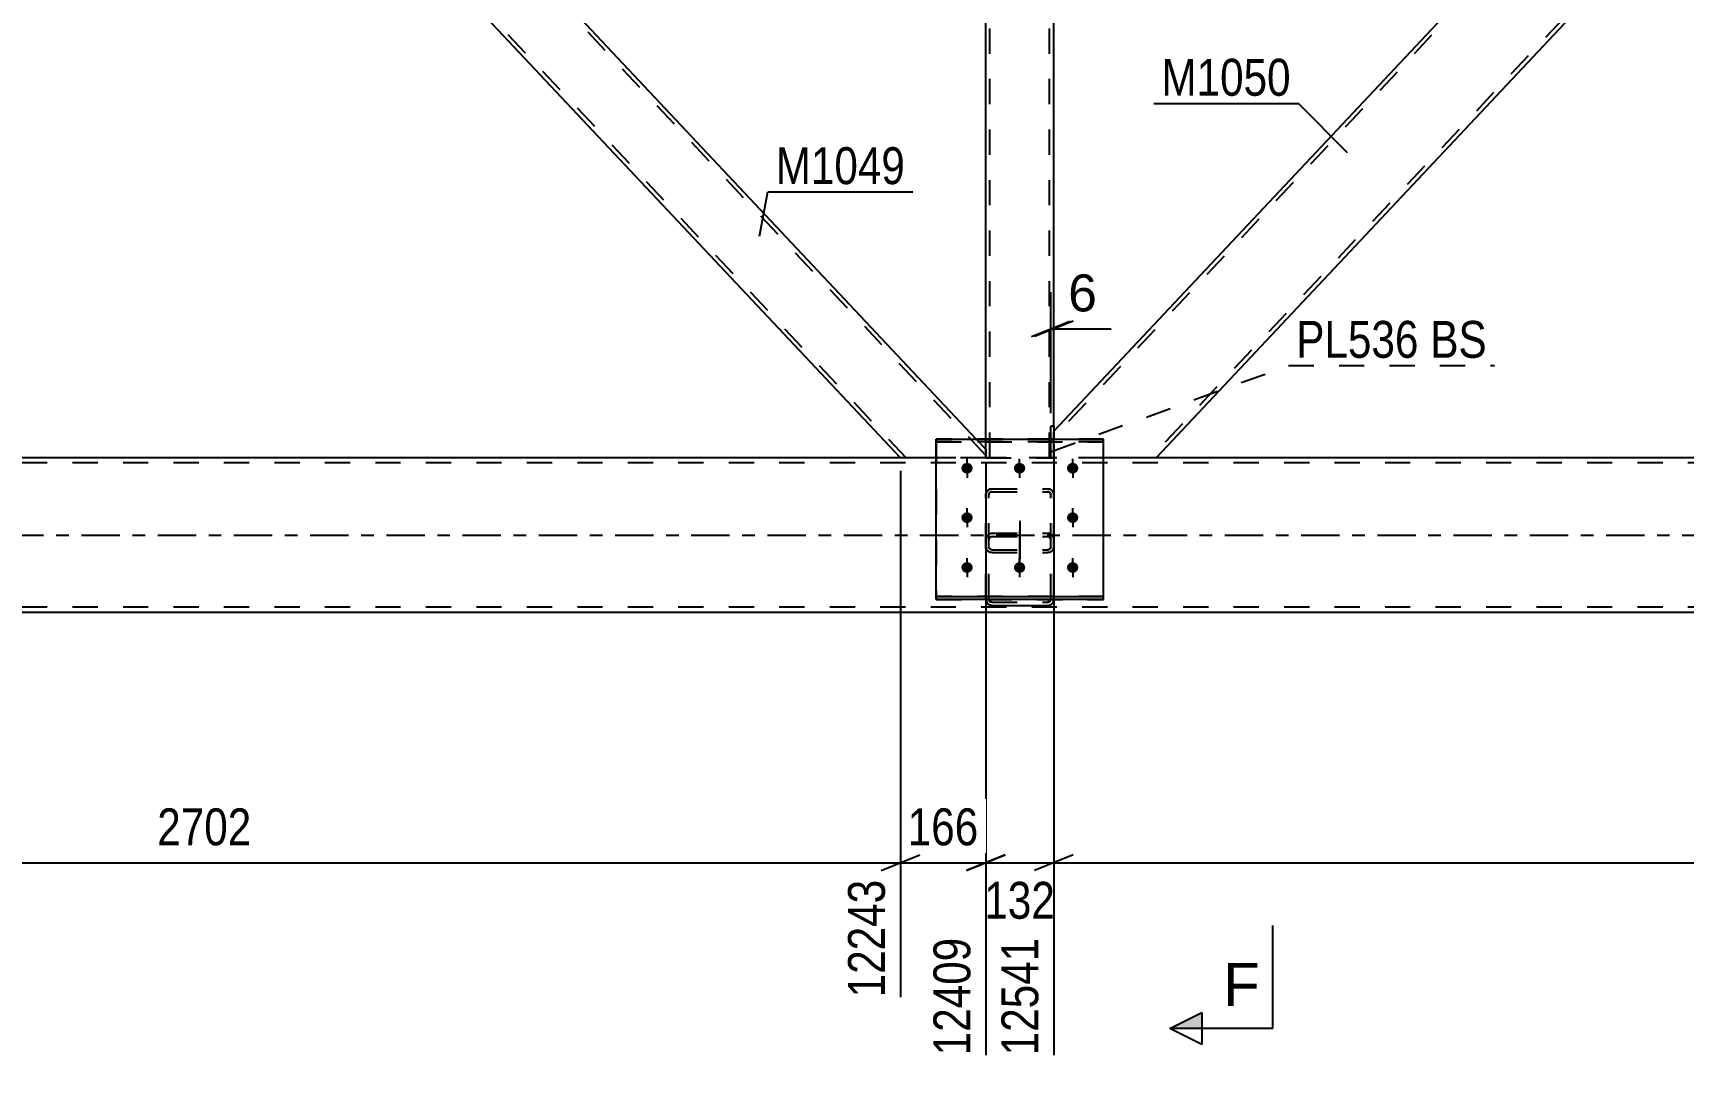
# Model space of a CAD drawing. Header units: millimetres. Extents: x 0 to 1189, y 0 to 841.
# Drawn here: x 498 to 626.2, y 440.6 to 520.5 of the extents above; entities that cross this region are included whole.
import ezdxf

# ---------------------------------------------------------------- set-up
doc = ezdxf.new("R2010")
doc.units = ezdxf.units.MM
doc.linetypes.add('DXK_LINE_DOT2', pattern=[3.9198, 1.9599, -1.9599])
doc.linetypes.add('DXK_LINE_DOT3', pattern=[5.9187, 2.979, -0.9799, 0.9799, -0.9799])
doc.styles.add('Arial', font='ARIAL.TTF', dxfattribs={"height": 0.2})
doc.styles.add('Arial Narrow', font='ARIALN.TTF', dxfattribs={"height": 0.2})

# ---------------------------------------------------------------- blocks, each defined once
blk = doc.blocks.new('Part-761548908-4999 - 4653')
at = {"color": 7, "linetype": 'DXK_LINE_DOT2'}
for p, q in [((577.3, 603.18), (572.02, 603.18)), ((572.02, 602.51), (572.02, 603.18)), ((572.34, 487.58), (572.34, 603.18)), ((576.98, 487.58), (576.98, 603.18)), ((577.3, 600.71), (577.3, 603.18)), ((577.3, 487.58), (577.3, 490.04)), ((572.02, 487.58), (572.02, 489.03)), ((572.02, 487.58), (577.3, 487.58))]:
    blk.add_line(p, q, dxfattribs=at)
at = {"color": 2, "linetype": 'Continuous'}
for p, q in [((572.02, 489.03), (572.02, 602.51)), ((577.3, 490.04), (577.3, 600.71))]:
    blk.add_line(p, q, dxfattribs=at)
blk = doc.blocks.new('Part-761548908-4712 - 4653')
at = {"color": 7, "linetype": 'DXK_LINE_DOT2'}
for p, q in [((577.06, 487.58), (577.06, 490.04)), ((577.3, 490.04), (577.06, 490.04)), ((577.3, 487.58), (577.3, 490.04)), ((577.3, 487.58), (577.06, 487.58))]:
    blk.add_line(p, q, dxfattribs=at)
blk = doc.blocks.new('Part-761548908-4717 - 4653')
at = {"color": 2, "linetype": 'Continuous'}
for p, q in [((577.06, 490.04), (577.3, 490.04)), ((577.06, 489.03), (577.06, 490.04)), ((577.3, 490.04), (577.3, 489.03))]:
    blk.add_line(p, q, dxfattribs=at)
at = {"color": 7, "linetype": 'DXK_LINE_DOT2'}
for p, q in [((577.06, 487.58), (577.06, 489.03)), ((577.3, 487.58), (577.3, 489.03)), ((577.06, 487.58), (577.3, 487.58))]:
    blk.add_line(p, q, dxfattribs=at)
blk = doc.blocks.new('Part-761548908-4821 - 4653')
at = {"color": 7, "linetype": 'DXK_LINE_DOT2'}
for p, q in [((706.9, 487.18), (75.66, 487.18)), ((706.9, 487.58), (88.16, 487.58)), ((585.18, 487.58), (568.17, 487.58)), ((706.9, 475.98), (75.66, 475.98))]:
    blk.add_line(p, q, dxfattribs=at)
at = {"color": 2, "linetype": 'Continuous'}
for p, q in [((568.17, 487.58), (341.17, 487.58)), ((684.14, 487.58), (585.18, 487.58)), ((706.9, 475.58), (80.46, 475.58))]:
    blk.add_line(p, q, dxfattribs=at)
at = {"color": 7, "linetype": 'DXK_LINE_DOT3'}
blk.add_line((75.66, 481.58), (706.9, 481.58), dxfattribs=at)
blk = doc.blocks.new('Bolt-761548908-4803 - 4653')
at = {"linetype": 'Continuous'}
for points in [[(570.57, 486.36), (570.47, 486.37), (570.39, 486.39), (570.31, 486.44), (570.24, 486.49), (570.19, 486.56), (570.15, 486.64), (570.13, 486.73), (570.13, 486.81), (570.15, 486.9), (570.19, 486.98), (570.24, 487.05), (570.31, 487.11), (570.39, 487.15), (570.47, 487.17), (570.57, 487.18), (570.66, 487.17), (570.75, 487.15), (570.82, 487.11), (570.89, 487.05), (570.95, 486.98), (570.98, 486.9), (571, 486.81), (571, 486.73), (570.98, 486.64), (570.95, 486.56), (570.89, 486.49), (570.82, 486.44), (570.75, 486.39), (570.66, 486.37)], [(574.65, 486.36), (574.55, 486.37), (574.47, 486.39), (574.39, 486.44), (574.32, 486.49), (574.27, 486.56), (574.23, 486.64), (574.21, 486.73), (574.21, 486.81), (574.23, 486.9), (574.27, 486.98), (574.32, 487.05), (574.39, 487.11), (574.47, 487.15), (574.55, 487.17), (574.65, 487.18), (574.74, 487.17), (574.83, 487.15), (574.9, 487.11), (574.97, 487.05), (575.03, 486.98), (575.06, 486.9), (575.08, 486.81), (575.08, 486.73), (575.06, 486.64), (575.03, 486.56), (574.97, 486.49), (574.9, 486.44), (574.83, 486.39), (574.74, 486.37)], [(578.77, 486.36), (578.67, 486.37), (578.59, 486.39), (578.51, 486.44), (578.44, 486.49), (578.39, 486.56), (578.35, 486.64), (578.33, 486.73), (578.33, 486.81), (578.35, 486.9), (578.39, 486.98), (578.44, 487.05), (578.51, 487.11), (578.59, 487.15), (578.67, 487.17), (578.77, 487.18), (578.86, 487.17), (578.95, 487.15), (579.02, 487.11), (579.09, 487.05), (579.15, 486.98), (579.18, 486.9), (579.2, 486.81), (579.2, 486.73), (579.18, 486.64), (579.15, 486.56), (579.09, 486.49), (579.02, 486.44), (578.95, 486.39), (578.86, 486.37)], [(570.57, 482.52), (570.47, 482.53), (570.39, 482.56), (570.31, 482.6), (570.24, 482.66), (570.19, 482.73), (570.15, 482.81), (570.13, 482.89), (570.13, 482.98), (570.15, 483.06), (570.19, 483.14), (570.24, 483.21), (570.31, 483.27), (570.39, 483.31), (570.47, 483.34), (570.57, 483.35), (570.66, 483.34), (570.75, 483.31), (570.82, 483.27), (570.89, 483.21), (570.95, 483.14), (570.98, 483.06), (571, 482.98), (571, 482.89), (570.98, 482.81), (570.95, 482.73), (570.89, 482.66), (570.82, 482.6), (570.75, 482.56), (570.66, 482.53)], [(578.77, 482.52), (578.67, 482.53), (578.59, 482.56), (578.51, 482.6), (578.44, 482.66), (578.39, 482.73), (578.35, 482.81), (578.33, 482.89), (578.33, 482.98), (578.35, 483.06), (578.39, 483.14), (578.44, 483.21), (578.51, 483.27), (578.59, 483.31), (578.67, 483.34), (578.77, 483.35), (578.86, 483.34), (578.95, 483.31), (579.02, 483.27), (579.09, 483.21), (579.15, 483.14), (579.18, 483.06), (579.2, 482.98), (579.2, 482.89), (579.18, 482.81), (579.15, 482.73), (579.09, 482.66), (579.02, 482.6), (578.95, 482.56), (578.86, 482.53)], [(570.57, 478.65), (570.47, 478.66), (570.39, 478.69), (570.31, 478.73), (570.24, 478.79), (570.19, 478.86), (570.15, 478.94), (570.13, 479.02), (570.13, 479.11), (570.15, 479.19), (570.19, 479.27), (570.24, 479.34), (570.31, 479.4), (570.39, 479.44), (570.47, 479.47), (570.57, 479.48), (570.66, 479.47), (570.75, 479.44), (570.82, 479.4), (570.89, 479.34), (570.95, 479.27), (570.98, 479.19), (571, 479.11), (571, 479.02), (570.98, 478.94), (570.95, 478.86), (570.89, 478.79), (570.82, 478.73), (570.75, 478.69), (570.66, 478.66)], [(574.65, 478.65), (574.55, 478.66), (574.47, 478.69), (574.39, 478.73), (574.32, 478.79), (574.27, 478.86), (574.23, 478.94), (574.21, 479.02), (574.21, 479.11), (574.23, 479.19), (574.27, 479.27), (574.32, 479.34), (574.39, 479.4), (574.47, 479.44), (574.55, 479.47), (574.65, 479.48), (574.74, 479.47), (574.83, 479.44), (574.9, 479.4), (574.97, 479.34), (575.03, 479.27), (575.06, 479.19), (575.08, 479.11), (575.08, 479.02), (575.06, 478.94), (575.03, 478.86), (574.97, 478.79), (574.9, 478.73), (574.83, 478.69), (574.74, 478.66)], [(578.77, 478.65), (578.67, 478.66), (578.59, 478.69), (578.51, 478.73), (578.44, 478.79), (578.39, 478.86), (578.35, 478.94), (578.33, 479.02), (578.33, 479.11), (578.35, 479.19), (578.39, 479.27), (578.44, 479.34), (578.51, 479.4), (578.59, 479.44), (578.67, 479.47), (578.77, 479.48), (578.86, 479.47), (578.95, 479.44), (579.02, 479.4), (579.09, 479.34), (579.15, 479.27), (579.18, 479.19), (579.2, 479.11), (579.2, 479.02), (579.18, 478.94), (579.15, 478.86), (579.09, 478.79), (579.02, 478.73), (578.95, 478.69), (578.86, 478.66)]]:
    blk.add_hatch(color=1, dxfattribs=at).paths.add_polyline_path(points)
at = {"color": 1, "linetype": 'Continuous'}
for p, q in [((570.57, 486.37), (570.57, 487.51)), ((574.65, 486.37), (574.65, 487.51)), ((578.77, 486.37), (578.77, 487.51)), ((570.57, 482.54), (570.57, 483.68)), ((578.77, 482.54), (578.77, 483.68)), ((570.57, 478.67), (570.57, 479.8)), ((574.65, 478.67), (574.65, 479.8)), ((578.77, 478.67), (578.77, 479.8))]:
    blk.add_line(p, q, dxfattribs=at)
blk = doc.blocks.new('Bolt-761548908-4808 - 4653')
at = {"color": 1, "linetype": 'DXK_LINE_DOT2'}
for p, q in [((570.57, 487.17), (570.57, 486.03)), ((574.65, 487.17), (574.65, 486.03)), ((578.77, 487.17), (578.77, 486.03)), ((570.57, 483.33), (570.57, 482.2)), ((578.77, 483.33), (578.77, 482.2)), ((570.57, 479.46), (570.57, 478.33)), ((574.65, 479.46), (574.65, 478.33)), ((578.77, 479.46), (578.77, 478.33))]:
    blk.add_line(p, q, dxfattribs=at)
blk = doc.blocks.new('Part-761548908-4824 - 4653')
at = {"color": 2, "linetype": 'Continuous'}
for p, q in [((568.17, 489.03), (581.17, 489.03)), ((568.17, 476.59), (568.17, 489.03)), ((581.17, 476.59), (581.17, 489.03)), ((568.17, 476.81), (581.17, 476.81)), ((581.17, 476.59), (568.17, 476.59))]:
    blk.add_line(p, q, dxfattribs=at)
at = {"color": 7, "linetype": 'DXK_LINE_DOT2'}
blk.add_line((568.17, 488.81), (581.17, 488.81), dxfattribs=at)
blk = doc.blocks.new('Part-761548908-4897 - 4653')
at = {"color": 7, "linetype": 'DXK_LINE_DOT2'}
for p, q in [((581.17, 489.03), (568.17, 489.03)), ((568.17, 489.03), (568.17, 476.59)), ((581.17, 488.81), (568.17, 488.81)), ((581.17, 476.59), (581.17, 489.03)), ((581.17, 476.81), (568.17, 476.81)), ((568.17, 476.59), (581.17, 476.59))]:
    blk.add_line(p, q, dxfattribs=at)
blk = doc.blocks.new('Part-761548908-4903 - 4653')
at = {"color": 7, "linetype": 'DXK_LINE_DOT2'}
for p, q in [((572.03, 484.73), (572.06, 484.9)), ((572.03, 476.62), (572.03, 484.73)), ((572.06, 484.9), (572.17, 485.05)), ((572.17, 485.05), (572.32, 485.15)), ((572.28, 484.82), (572.27, 484.73)), ((572.27, 476.62), (572.27, 484.73)), ((572.34, 484.89), (572.28, 484.82)), ((572.32, 485.15), (572.51, 485.18)), ((572.41, 484.94), (572.34, 484.89)), ((572.51, 484.95), (572.41, 484.94)), ((572.51, 485.18), (576.83, 485.18)), ((572.51, 484.95), (576.83, 484.95)), ((576.83, 485.18), (577.01, 485.15)), ((576.92, 484.94), (576.83, 484.95)), ((577, 484.89), (576.92, 484.94)), ((577.05, 484.82), (577, 484.89)), ((577.01, 485.15), (577.17, 485.05)), ((577.07, 484.73), (577.05, 484.82)), ((577.07, 476.62), (577.07, 484.73)), ((577.17, 485.05), (577.27, 484.9)), ((577.27, 484.9), (577.31, 484.73)), ((577.31, 476.62), (577.31, 484.73)), ((572.51, 481.73), (572.32, 481.69)), ((572.51, 481.73), (576.83, 481.73)), ((577.01, 481.69), (576.83, 481.73)), ((572.06, 481.42), (572.03, 481.22)), ((572.06, 480.5), (572.03, 480.67)), ((572.17, 480.35), (572.06, 480.5)), ((572.27, 481.22), (572.28, 481.32)), ((572.27, 480.67), (572.28, 480.58)), ((572.28, 481.32), (572.34, 481.4)), ((572.28, 480.58), (572.34, 480.51)), ((572.34, 481.4), (572.41, 481.46)), ((572.34, 480.51), (572.41, 480.46)), ((572.41, 481.46), (572.51, 481.48)), ((572.41, 480.46), (572.51, 480.44)), ((572.51, 481.48), (576.83, 481.48)), ((572.51, 480.44), (576.83, 480.44)), ((576.83, 481.48), (576.92, 481.46)), ((576.83, 480.44), (576.92, 480.46)), ((576.92, 481.46), (577, 481.4)), ((576.92, 480.46), (577, 480.51)), ((577, 481.4), (577.05, 481.32)), ((577, 480.51), (577.05, 480.58)), ((577.05, 481.32), (577.07, 481.22)), ((577.05, 480.58), (577.07, 480.67)), ((577.27, 480.5), (577.17, 480.35)), ((577.31, 481.22), (577.27, 481.42)), ((577.31, 480.67), (577.27, 480.5)), ((572.32, 480.25), (572.17, 480.35)), ((572.51, 480.22), (572.32, 480.25)), ((572.51, 480.22), (576.83, 480.22)), ((577.01, 480.25), (576.83, 480.22)), ((577.17, 480.35), (577.01, 480.25)), ((572.03, 476.62), (572.06, 476.43)), ((572.28, 476.53), (572.27, 476.62)), ((577.07, 476.62), (577.05, 476.53)), ((577.27, 476.43), (577.31, 476.62)), ((572.34, 476.44), (572.28, 476.53)), ((572.32, 476.15), (572.51, 476.11)), ((572.41, 476.39), (572.34, 476.44)), ((572.51, 476.37), (572.41, 476.39)), ((572.51, 476.37), (576.83, 476.37)), ((572.51, 476.11), (576.83, 476.11)), ((576.92, 476.39), (576.83, 476.37)), ((576.83, 476.11), (577.01, 476.15)), ((577, 476.44), (576.92, 476.39)), ((577.05, 476.53), (577, 476.44))]:
    blk.add_line(p, q, dxfattribs=at)
at = {"color": 7, "linetype": 'DXK_LINE_DOT3'}
blk.add_line((574.67, 482.7), (574.67, 478.92), dxfattribs=at)
at = {"color": 7, "linetype": 'DXK_LINE_DOT2'}
for centre, start, end in [((572.53, 481.24), 114.32, 159.2417), ((576.81, 481.24), 20.7583, 65.68), ((572.53, 476.61), 200.7583, 245.68), ((576.81, 476.61), 294.32, 339.2417)]:
    blk.add_arc(centre, 0.496, start, end, dxfattribs=at)
blk = doc.blocks.new('Part-761548908-4944 - 4653')
at = {"color": 2, "linetype": 'Continuous'}
for p, q in [((514.66, 541.52), (518.28, 545.38)), ((518.28, 545.38), (571.27, 489.03)), ((565.39, 487.58), (514.66, 541.52))]:
    blk.add_line(p, q, dxfattribs=at)
at = {"color": 7, "linetype": 'DXK_LINE_DOT2'}
for p, q in [((572.02, 487.77), (518.06, 545.14)), ((514.88, 541.76), (514.89, 541.77)), ((565.83, 487.58), (514.88, 541.76)), ((571.27, 489.03), (572.02, 488.24)), ((572.02, 488.24), (572.02, 487.58)), ((572.02, 487.58), (565.39, 487.58))]:
    blk.add_line(p, q, dxfattribs=at)
blk = doc.blocks.new('Part-761548908-4982 - 4653')
at = {"color": 7, "linetype": 'DXK_LINE_DOT2'}
for p, q in [((572.06, 484.9), (572.03, 484.73)), ((572.03, 476.62), (572.03, 484.73)), ((572.17, 485.05), (572.06, 484.9)), ((572.32, 485.15), (572.17, 485.05)), ((572.27, 484.73), (572.28, 484.81)), ((572.27, 476.62), (572.27, 484.73)), ((572.28, 484.81), (572.34, 484.89)), ((572.51, 485.18), (572.32, 485.15)), ((572.34, 484.89), (572.41, 484.94)), ((572.41, 484.94), (572.51, 484.95)), ((572.51, 485.18), (576.83, 485.18)), ((572.51, 484.95), (576.83, 484.95)), ((577.01, 485.15), (576.83, 485.18)), ((576.83, 484.95), (576.92, 484.94)), ((576.92, 484.94), (577, 484.89)), ((577, 484.89), (577.05, 484.81)), ((577.17, 485.05), (577.01, 485.15)), ((577.05, 484.81), (577.07, 484.73)), ((577.07, 476.62), (577.07, 484.73)), ((577.27, 484.9), (577.17, 485.05)), ((577.31, 484.73), (577.27, 484.9)), ((577.31, 476.62), (577.31, 484.73)), ((572.32, 481.69), (572.51, 481.73)), ((572.51, 481.73), (576.83, 481.73)), ((576.83, 481.73), (577.01, 481.69)), ((572.03, 481.22), (572.06, 481.42)), ((572.03, 480.67), (572.06, 480.5)), ((572.06, 480.5), (572.17, 480.35)), ((572.28, 481.32), (572.27, 481.22)), ((572.28, 480.58), (572.27, 480.67)), ((572.34, 481.4), (572.28, 481.32)), ((572.34, 480.51), (572.28, 480.58)), ((572.41, 481.46), (572.34, 481.4)), ((572.41, 480.46), (572.34, 480.51)), ((572.51, 481.48), (572.41, 481.46)), ((572.51, 480.44), (572.41, 480.46)), ((572.51, 481.48), (576.83, 481.48)), ((572.51, 480.44), (576.83, 480.44)), ((576.92, 481.46), (576.83, 481.48)), ((576.92, 480.46), (576.83, 480.44)), ((577, 481.4), (576.92, 481.46)), ((577, 480.51), (576.92, 480.46)), ((577.05, 481.32), (577, 481.4)), ((577.05, 480.58), (577, 480.51)), ((577.07, 481.22), (577.05, 481.32)), ((577.07, 480.67), (577.05, 480.58)), ((577.17, 480.35), (577.27, 480.5)), ((577.27, 481.42), (577.31, 481.22)), ((577.27, 480.5), (577.31, 480.67)), ((572.17, 480.35), (572.32, 480.25)), ((572.32, 480.25), (572.51, 480.22)), ((572.51, 480.22), (576.83, 480.22)), ((576.83, 480.22), (577.01, 480.25)), ((577.01, 480.25), (577.17, 480.35)), ((572.03, 476.59), (572.03, 476.62)), ((572.27, 476.62), (572.28, 476.53)), ((577.05, 476.53), (577.07, 476.62)), ((577.31, 476.62), (577.3, 476.59)), ((572.28, 476.53), (572.34, 476.44)), ((572.34, 476.44), (572.41, 476.39)), ((572.41, 476.39), (572.51, 476.37)), ((572.51, 476.37), (576.83, 476.37)), ((576.83, 476.37), (576.92, 476.39)), ((576.92, 476.39), (577, 476.44)), ((577, 476.44), (577.05, 476.53))]:
    blk.add_line(p, q, dxfattribs=at)
at = {"color": 7, "linetype": 'DXK_LINE_DOT3'}
blk.add_line((574.67, 478.92), (574.67, 482.7), dxfattribs=at)
at = {"color": 2, "linetype": 'Continuous'}
for p, q in [((572.06, 476.43), (572.03, 476.59)), ((572.51, 476.11), (572.32, 476.15)), ((572.51, 476.11), (576.83, 476.11)), ((577.01, 476.15), (576.83, 476.11)), ((577.3, 476.59), (577.27, 476.43))]:
    blk.add_line(p, q, dxfattribs=at)
at = {"color": 7, "linetype": 'DXK_LINE_DOT2'}
for centre, start, end in [((572.53, 481.24), 114.32, 159.2417), ((576.81, 481.24), 20.7583, 65.68)]:
    blk.add_arc(centre, 0.496, start, end, dxfattribs=at)
at = {"color": 2, "linetype": 'Continuous'}
for centre, start, end in [((572.53, 476.61), 200.7583, 245.68), ((576.81, 476.61), 294.32, 339.2417)]:
    blk.add_arc(centre, 0.496, start, end, dxfattribs=at)
blk = doc.blocks.new('Part-761548908-5034 - 4653')
at = {"color": 7, "linetype": 'DXK_LINE_DOT2'}
for p, q in [((684.51, 603.18), (577.3, 489.17)), ((684.14, 603.18), (684.07, 603.18)), ((692.02, 603.18), (692.02, 601.11)), ((692.02, 601.58), (584.8, 487.58)), ((634.66, 550.63), (629.71, 545.38)), ((639.6, 545.38), (634.66, 540.12)), ((577.3, 487.58), (577.3, 489.64)), ((581.17, 487.58), (577.3, 487.58)), ((584.98, 487.58), (584.36, 487.58)), ((585.24, 487.58), (585.18, 487.58))]:
    blk.add_line(p, q, dxfattribs=at)
at = {"color": 2, "linetype": 'Continuous'}
for p, q in [((684.07, 603.18), (634.66, 550.63)), ((684.14, 603.18), (692.02, 603.18)), ((692.02, 601.11), (639.6, 545.38)), ((629.71, 545.38), (577.3, 489.64)), ((634.66, 540.12), (585.24, 487.58)), ((584.36, 487.58), (581.17, 487.58)), ((585.17, 487.58), (584.36, 487.58)), ((585.18, 487.58), (585.17, 487.58))]:
    blk.add_line(p, q, dxfattribs=at)
blk = doc.blocks.new('Part-761548908-5069 - 4653')
at = {"color": 7, "linetype": 'DXK_LINE_DOT2'}
for p, q in [((565.83, 603.18), (457.3, 487.77)), ((572.02, 602.98), (463.48, 487.58)), ((572.02, 603.18), (565.39, 603.18)), ((514.66, 549.23), (511.03, 545.38)), ((518.28, 545.38), (514.66, 541.52)), ((463.92, 487.58), (457.3, 487.58))]:
    blk.add_line(p, q, dxfattribs=at)
at = {"color": 2, "linetype": 'Continuous'}
for p, q in [((565.39, 603.18), (514.66, 549.23)), ((572.02, 602.51), (518.28, 545.38)), ((572.02, 602.51), (572.02, 603.18)), ((511.03, 545.38), (457.3, 488.24)), ((514.66, 541.52), (463.92, 487.58)), ((457.3, 487.58), (457.3, 488.24))]:
    blk.add_line(p, q, dxfattribs=at)
blk = doc.blocks.new('StraightDimension-761548908-22602 - 4653')
at = {"color": 7, "linetype": 'Continuous'}
for p, q in [((577.3, 488.64), (577.3, 441.21)), ((572.02, 487.24), (572.02, 441.21)), ((570.52, 455.56), (573.52, 456.76)), ((572.02, 456.16), (577.3, 456.16)), ((578.8, 456.76), (575.8, 455.56))]:
    blk.add_line(p, q, dxfattribs=at)
at = {"color": 0}
blk.add_wipeout([(578, 451.21), (578, 455.41), (571.31, 455.41), (571.31, 451.21)], dxfattribs=at)
at = {"color": 3, "style": 'Arial Narrow'}
blk.add_text('132', height=2.863, dxfattribs=at).set_placement((571.91, 451.81))
at = {"color": 0, "linetype": 'Continuous'}
blk.add_wipeout([(576.7, 450.96), (572.5, 450.96), (572.5, 440.61), (576.7, 440.61)], dxfattribs=at)
at = {"color": 3, "linetype": 'Continuous', "style": 'Arial Narrow'}
blk.add_text('12541', height=2.863, rotation=90.0002, dxfattribs=at).set_placement((576.1, 441.21))
blk = doc.blocks.new('StraightDimension-761548908-22603 - 4653')
at = {"color": 7, "linetype": 'Continuous'}
for p, q in [((572.02, 487.24), (572.02, 441.21)), ((565.39, 486.58), (565.39, 445.71)), ((563.89, 455.56), (566.89, 456.76)), ((565.39, 456.16), (572.02, 456.16)), ((573.52, 456.76), (570.52, 455.56))]:
    blk.add_line(p, q, dxfattribs=at)
at = {"color": 0}
blk.add_wipeout([(572.05, 456.91), (572.05, 461.11), (565.36, 461.11), (565.36, 456.91)], dxfattribs=at)
at = {"color": 0, "linetype": 'Continuous'}
blk.add_wipeout([(571.42, 450.96), (567.22, 450.96), (567.22, 440.61), (571.42, 440.61)], dxfattribs=at)
at = {"color": 3, "style": 'Arial Narrow'}
blk.add_text('166', height=2.863, dxfattribs=at).set_placement((565.96, 457.51))
at = {"color": 3, "linetype": 'Continuous', "style": 'Arial Narrow'}
blk.add_text('12409', height=2.863, rotation=90.0002, dxfattribs=at).set_placement((570.82, 441.21))
blk = doc.blocks.new('StraightDimension-761548908-5929 - 4653')
at = {"color": 7, "linetype": 'Continuous'}
for p, q in [((577.06, 491.04), (577.06, 500.44)), ((577.3, 491.04), (577.3, 500.44)), ((575.56, 496.99), (578.56, 498.19)), ((578.8, 498.19), (575.8, 496.99)), ((577.06, 497.59), (577.3, 497.59)), ((577.3, 497.59), (581.77, 497.59)), ((577.3, 497.59), (581.77, 497.59))]:
    blk.add_line(p, q, dxfattribs=at)
at = {"color": 0}
blk.add_wipeout([(581.25, 498.34), (581.25, 502.54), (577.82, 502.54), (577.82, 498.34)], dxfattribs=at)
at = {"color": 3, "style": 'Arial'}
blk.add_text('6', height=2.87, dxfattribs=at).set_placement((578.42, 498.94))
blk = doc.blocks.new('StraightDimension-761548908-22601 - 4653')
at = {"color": 7, "linetype": 'Continuous'}
for p, q in [((577.3, 488.64), (577.3, 441.21)), ((684.07, 486.58), (684.07, 445.71)), ((578.8, 456.76), (575.8, 455.56)), ((577.3, 456.16), (684.07, 456.16)), ((682.57, 455.56), (685.57, 456.76))]:
    blk.add_line(p, q, dxfattribs=at)
at = {"color": 0}
blk.add_wipeout([(634.94, 456.91), (634.94, 461.11), (626.43, 461.11), (626.43, 456.91)], dxfattribs=at)
at = {"color": 3, "style": 'Arial Narrow'}
blk.add_text('2669', height=2.863, dxfattribs=at).set_placement((627.03, 457.51))
at = {"color": 0, "linetype": 'Continuous'}
blk.add_wipeout([(683.47, 455.46), (679.27, 455.46), (679.27, 445.11), (683.47, 445.11)], dxfattribs=at)
at = {"color": 3, "linetype": 'Continuous', "style": 'Arial Narrow'}
blk.add_text('15210', height=2.863, rotation=90.0002, dxfattribs=at).set_placement((682.87, 445.71))
blk = doc.blocks.new('StraightDimension-761548908-22604 - 4653')
at = {"color": 7, "linetype": 'Continuous'}
for p, q in [((457.3, 487.24), (457.3, 443.04)), ((565.39, 486.58), (565.39, 445.71)), ((458.8, 456.76), (455.8, 455.56)), ((457.3, 456.16), (565.39, 456.16)), ((563.89, 455.56), (566.89, 456.76))]:
    blk.add_line(p, q, dxfattribs=at)
at = {"color": 0}
blk.add_wipeout([(515.6, 456.91), (515.6, 461.11), (507.09, 461.11), (507.09, 456.91)], dxfattribs=at)
at = {"color": 3, "style": 'Arial Narrow'}
blk.add_text('2702', height=2.863, dxfattribs=at).set_placement((507.69, 457.51))
at = {"color": 0, "linetype": 'Continuous'}
blk.add_wipeout([(564.79, 455.46), (560.59, 455.46), (560.59, 445.11), (564.79, 445.11)], dxfattribs=at)
at = {"color": 3, "linetype": 'Continuous', "style": 'Arial Narrow'}
blk.add_text('12243', height=2.863, rotation=90.0002, dxfattribs=at).set_placement((564.19, 445.71))
blk = doc.blocks.new('SectionMark-761548908-6184 - 4653')
at = {"linetype": 'Continuous'}
for points in [[(588.8, 631.54), (588.8, 630.29), (586.3, 631.54)], [(588.8, 444.54), (588.8, 443.29), (586.3, 443.29)]]:
    blk.add_hatch(color=6, dxfattribs=at).paths.add_polyline_path(points)
at = {"color": 6, "linetype": 'Continuous'}
for p, q in [((586.3, 631.54), (588.8, 632.79)), ((588.8, 630.29), (588.8, 632.79)), ((594.3, 631.54), (586.3, 631.54)), ((586.3, 631.54), (588.8, 630.29)), ((594.3, 631.54), (594.3, 623.54)), ((594.3, 443.29), (594.3, 451.29)), ((586.3, 443.29), (588.8, 444.54)), ((594.3, 443.29), (586.3, 443.29)), ((588.8, 442.04), (586.3, 443.29)), ((588.8, 444.54), (588.8, 442.04))]:
    blk.add_line(p, q, dxfattribs=at)
at = {"color": 0, "linetype": 'Continuous'}
for points in [[(593.3, 626.29), (593.3, 629.79), (590.45, 629.79), (590.45, 626.29)], [(593.3, 445.04), (593.3, 448.54), (590.45, 448.54), (590.45, 445.04)]]:
    blk.add_wipeout(points, dxfattribs=at)
at = {"color": 3, "linetype": 'Continuous', "style": 'Arial'}
for p in [(590.45, 626.29), (590.45, 445.04)]:
    blk.add_text('F', height=3.34, dxfattribs=at).set_placement(p)
blk = doc.blocks.new('Mark-761548908-4940 - 4653')
at = {"color": 0}
blk.add_wipeout([(565.76, 508.82), (565.76, 511.82), (555.71, 511.82), (555.71, 508.82)], dxfattribs=at)
blk.add_wipeout([(565.76, 508.82), (565.76, 511.82), (555.71, 511.82), (555.71, 508.82)], dxfattribs=at)
at = {"color": 30, "linetype": 'Continuous'}
for p, q in [((554.45, 504.79), (555.11, 508.22)), ((555.11, 508.22), (566.36, 508.22))]:
    blk.add_line(p, q, dxfattribs=at)
at = {"color": 3, "style": 'Arial Narrow'}
blk.add_text('M1049', height=2.863, dxfattribs=at).set_placement((555.71, 508.82))
blk = doc.blocks.new('Mark-761548908-5030 - 4653')
at = {"color": 0}
blk.add_wipeout([(595.71, 515.68), (595.71, 518.68), (585.66, 518.68), (585.66, 515.68)], dxfattribs=at)
blk.add_wipeout([(595.71, 515.68), (595.71, 518.68), (585.66, 518.68), (585.66, 515.68)], dxfattribs=at)
at = {"color": 30, "linetype": 'Continuous'}
for p in [(585.06, 515.08), (600.11, 511.26)]:
    blk.add_line(p, (596.31, 515.08), dxfattribs=at)
at = {"color": 3, "style": 'Arial Narrow'}
blk.add_text('M1050', height=2.863, dxfattribs=at).set_placement((585.66, 515.68))
blk = doc.blocks.new('MarkSet-761548908-33611 - 4653')
at = {"color": 0}
for points in [[(605.64, 495.34), (605.64, 498.34), (596.13, 498.34), (596.13, 495.34)], [(610.92, 495.34), (610.92, 498.34), (606.54, 498.34), (606.54, 495.34)]]:
    blk.add_wipeout(points, dxfattribs=at)
for points in [[(605.64, 495.34), (605.64, 498.34), (596.13, 498.34), (596.13, 495.34)], [(610.92, 495.34), (610.92, 498.34), (606.54, 498.34), (606.54, 495.34)]]:
    blk.add_wipeout(points, dxfattribs=at)
at = {"color": 30, "linetype": 'DXK_LINE_DOT2'}
for p, q in [((577.12, 488.08), (595.53, 494.74)), ((595.53, 494.74), (611.52, 494.74))]:
    blk.add_line(p, q, dxfattribs=at)
at = {"color": 3, "style": 'Arial Narrow'}
for s, p in [('PL536', (596.13, 495.34)), ('BS', (606.54, 495.34))]:
    blk.add_text(s, height=2.863, dxfattribs=at).set_placement(p)

msp = doc.modelspace()

# ---------------------------------------------------------------- block references
for name in ['Part-761548908-5069 - 4653', 'Part-761548908-4999 - 4653', 'Part-761548908-5034 - 4653', 'Part-761548908-4944 - 4653', 'Part-761548908-4712 - 4653', 'Part-761548908-4717 - 4653', 'Part-761548908-4824 - 4653', 'Part-761548908-4897 - 4653', 'Part-761548908-4821 - 4653', 'Bolt-761548908-4803 - 4653', 'Bolt-761548908-4808 - 4653', 'Part-761548908-4903 - 4653', 'Part-761548908-4982 - 4653']:
    msp.add_blockref(name, (0, 0))

# ---------------------------------------------------------------- next in the draw order: block references
for name in ['Mark-761548908-4940 - 4653', 'StraightDimension-761548908-5929 - 4653', 'StraightDimension-761548908-22602 - 4653']:
    msp.add_blockref(name, (0, 0))

# ---------------------------------------------------------------- next in the draw order: block references
for name in ['StraightDimension-761548908-22601 - 4653', 'StraightDimension-761548908-22603 - 4653']:
    msp.add_blockref(name, (0, 0))

# ---------------------------------------------------------------- next in the draw order: block references
for name in ['SectionMark-761548908-6184 - 4653', 'StraightDimension-761548908-22604 - 4653']:
    msp.add_blockref(name, (0, 0))

# ---------------------------------------------------------------- next in the draw order: block references
for name in ['Mark-761548908-5030 - 4653', 'MarkSet-761548908-33611 - 4653']:
    msp.add_blockref(name, (0, 0))

doc.saveas('drawing.dxf')
